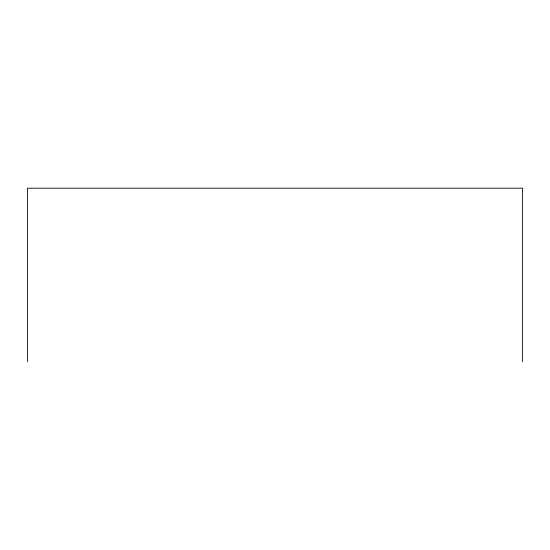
<?xml version="1.0" encoding="UTF-8"?>
<svg xmlns="http://www.w3.org/2000/svg" width="550" height="550" viewBox="0 0 550 550"><rect width="100%" height="100%" fill="white"/><g stroke="black" fill="none" stroke-linecap="round" stroke-linejoin="round"><path stroke-width="0.82" d="M522.5 361.817L522.5 188.183L27.5 188.183L27.5 361.817"/></g></svg>
